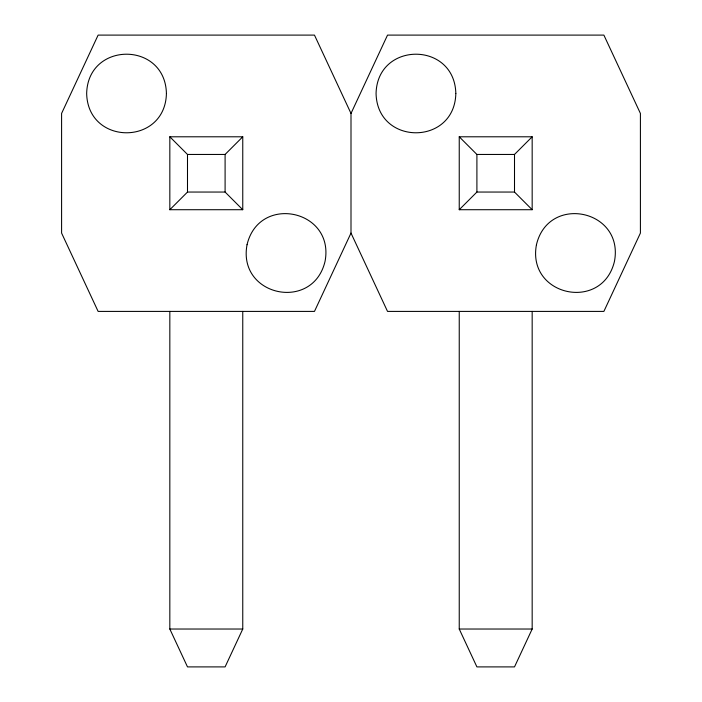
<?xml version="1.0" encoding="UTF-8"?>
<svg xmlns="http://www.w3.org/2000/svg" width="702" height="702" viewBox="0 0 702 702"><rect width="100%" height="100%" fill="white"/><g stroke="black" fill="none" stroke-linecap="round" stroke-linejoin="round"><path stroke-width="1.05" d="M351 113.434L387.53 35.1L603.878 35.1L640.408 113.434L640.408 233.073L603.878 311.407L387.53 311.407L351 233.073L351 113.434L314.47 35.1L98.122 35.1L61.592 113.434L61.592 233.073L98.122 311.407L314.47 311.407L351 233.073M242.76 311.407L242.76 629.027L225.096 666.9L187.495 666.9L169.831 629.027L169.831 311.407M532.169 311.407L532.169 629.027L514.505 666.9L476.904 666.9L459.24 629.027L459.24 311.407M169.831 209.714L187.495 192.05L225.096 192.05L242.76 209.714L242.76 136.793L169.831 136.793L169.831 209.714L242.76 209.714M225.096 192.05L225.096 154.449L242.76 136.793M459.24 209.714L476.904 192.05L514.505 192.05L532.169 209.714L532.169 136.793L459.24 136.793L459.24 209.714L532.169 209.714M514.505 192.05L514.505 154.449L532.169 136.793M169.831 136.793L187.495 154.449L225.096 154.449M459.24 136.793L476.904 154.449L514.505 154.449M169.831 629.027L242.76 629.027M459.24 629.027L532.169 629.027M476.904 154.449L476.904 192.05M187.495 154.449L187.495 192.05M166.418 93.498C165.233 145.867 87.847 145.867 86.662 93.498C87.847 41.12 165.224 41.12 166.418 93.498M247.043 244.717C237.32 296.2 313.013 312.285 325.061 261.302C334.793 209.828 259.099 193.734 247.043 244.717M455.826 93.498C454.642 145.867 377.255 145.867 376.07 93.498C377.255 41.12 454.633 41.12 455.826 93.498M536.451 244.717C526.728 296.2 602.421 312.285 614.469 261.302C624.201 209.828 548.508 193.734 536.451 244.717"/></g></svg>
